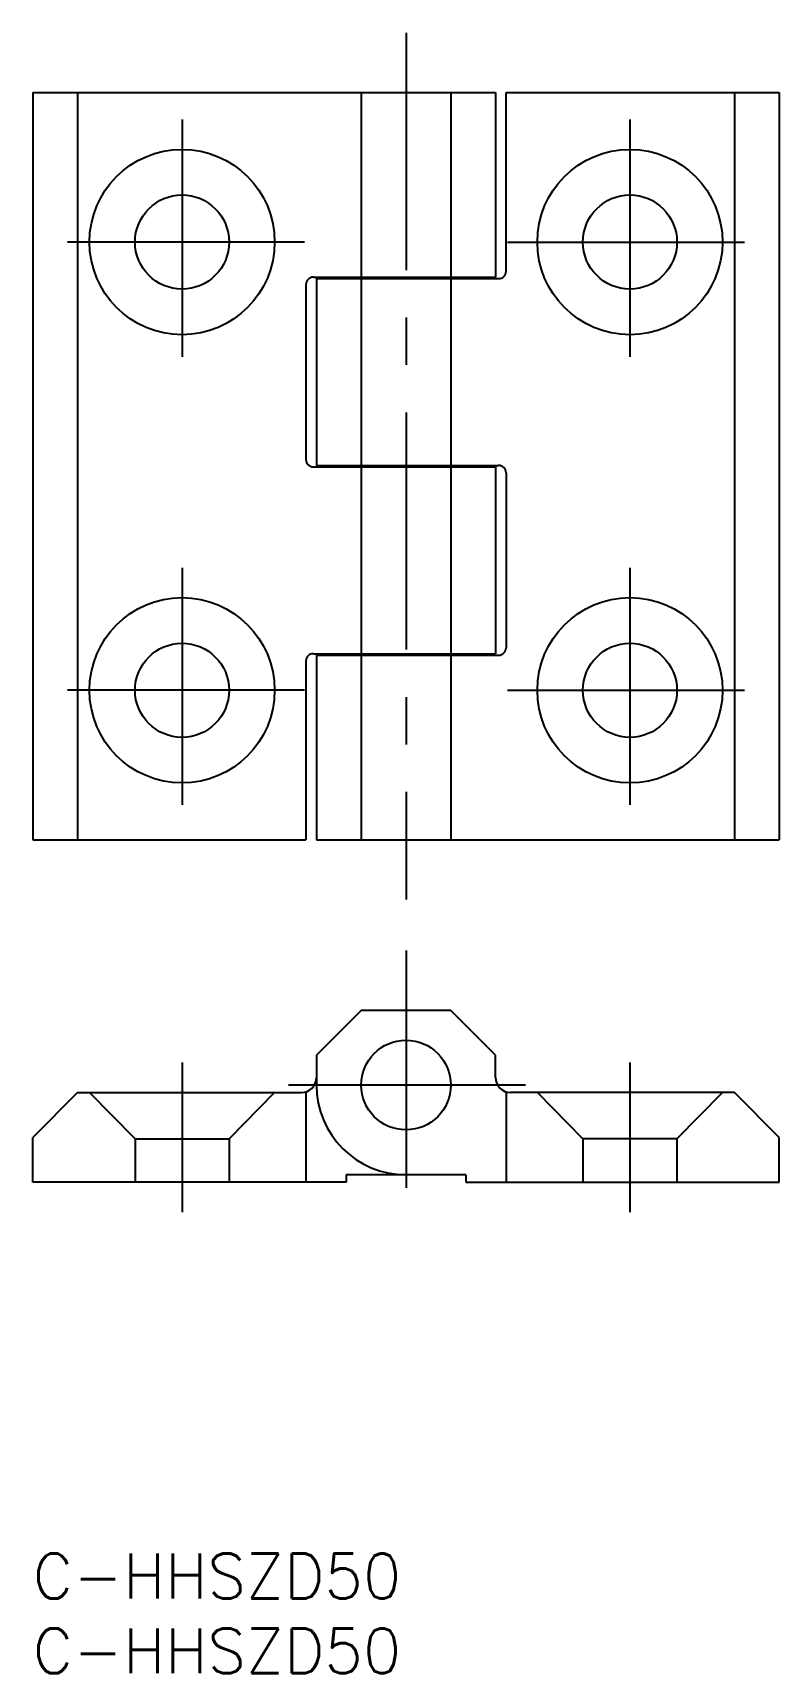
# Model space of a CAD drawing. Extents: x 0 to 50, y -8 to 102.
import ezdxf

# ---------------------------------------------------------------- set-up
doc = ezdxf.new("R2010")
doc.units = 0
doc.header["$LTSCALE"] = 0.5
doc.linetypes.add('CENTER', pattern=[50.8, 31.75, -6.35, 6.35, -6.35])
doc.linetypes.add('DASHED', pattern=[19.05, 12.7, -6.35])
doc.layers.get('0').update_dxf_attribs({"linetype": 'CONTINUOUS'})
doc.layers.add('CENTER', color=1, linetype='CENTER')
doc.styles.get("Standard").update_dxf_attribs({"font": 'txt.shx', "height": 3, "bigfont": 'bigfont.shx'})

# ---------------------------------------------------------------- blocks, each defined once
blk = doc.blocks.new('*U20')
at = {"color": 7, "linetype": 'CONTINUOUS'}
blk.add_text('C-HHSZD50', height=3, dxfattribs=at).set_placement((0, -3))
blk = doc.blocks.new('*U21')
at = {"color": 7, "linetype": 'CONTINUOUS'}
blk.add_text('C-HHSZD50', height=3, dxfattribs=at).set_placement((0, -8))

msp = doc.modelspace()

# ---------------------------------------------------------------- linework, layer by layer
at = {"color": 7, "linetype": 'CONTINUOUS'}
for p, q in [((0, 97.78), (31, 97.78)), ((0, 97.78), (0, 47.78)), ((3, 97.78), (3, 47.78)), ((22, 97.78), (22, 47.78)), ((28, 97.78), (28, 47.78)), ((31, 97.78), (31, 85.43)), ((31.7, 85.83), (31.7, 97.78)), ((31.7, 97.78), (50, 97.78)), ((47, 97.78), (47, 47.78)), ((50, 97.78), (50, 47.78)), ((18.3, 84.93), (18.3, 73.23)), ((18.8, 85.43), (31, 85.43)), ((19, 85.33), (19, 72.83)), ((19, 85.33), (31.2, 85.33)), ((18.8, 72.73), (31, 72.73)), ((19, 72.83), (31.2, 72.83)), ((31, 72.73), (31, 60.23)), ((31.7, 72.33), (31.7, 60.63)), ((18.3, 59.73), (18.3, 47.78)), ((18.8, 60.23), (31, 60.23)), ((19, 60.13), (31.2, 60.13)), ((19, 60.13), (19, 47.78)), ((0, 47.78), (18.3, 47.78)), ((19, 47.78), (50, 47.78)), ((22, 36.36), (19, 33.36)), ((28, 36.36), (22, 36.36)), ((31, 33.36), (28, 36.36)), ((19, 33.36), (19, 31.36)), ((31, 31.86), (31, 33.36)), ((3, 30.86), (0, 27.86)), ((3, 30.86), (18, 30.86)), ((18.3, 30.91), (18.3, 24.86)), ((47, 30.86), (32, 30.86)), ((50, 27.86), (47, 30.86)), ((0, 24.86), (0, 27.86)), ((50, 24.86), (50, 27.86)), ((21, 25.36), (21, 24.86)), ((29, 25.36), (21, 25.36)), ((29, 25.36), (29, 24.86)), ((21, 24.86), (0, 24.86)), ((29, 24.86), (50, 24.86))]:
    msp.add_line(p, q, dxfattribs=at)
at = {"color": 3, "linetype": 'DASHED'}
for p, q in [((6.85, 27.76), (3.8, 30.86)), ((13.15, 27.76), (16.2, 30.86)), ((31.7, 30.91), (31.7, 24.86)), ((36.85, 27.76), (33.8, 30.86)), ((43.15, 27.76), (46.2, 30.86)), ((6.85, 27.76), (6.85, 24.86)), ((6.85, 27.76), (13.15, 27.76)), ((13.15, 27.76), (13.15, 24.86)), ((43.15, 27.76), (36.85, 27.76)), ((36.85, 27.76), (36.85, 24.86)), ((43.15, 27.76), (43.15, 24.86))]:
    msp.add_line(p, q, dxfattribs=at)
at = {"color": 7, "linetype": 'CONTINUOUS'}
for centre, radius in [((10, 87.78), 6.2), ((40, 87.78), 6.2), ((10, 87.78), 3.15), ((40, 87.78), 3.15), ((10, 57.78), 6.2), ((40, 57.78), 6.2), ((10, 57.78), 3.15), ((40, 57.78), 3.15), ((25, 31.36), 3)]:
    msp.add_circle(centre, radius, dxfattribs=at)
for centre, radius, start, end in [((31.2, 85.83), 0.5, 270, 360), ((18.8, 84.93), 0.5, 90, 180), ((18.8, 73.23), 0.5, 180, 270), ((31.2, 72.33), 0.5, 0, 90), ((31.2, 60.63), 0.5, 270, 0), ((18.8, 59.73), 0.5, 90, 180), ((18, 31.86), 1, 270, 0), ((32, 31.86), 1, 180, 270), ((25, 31.36), 6, 180, 270)]:
    msp.add_arc(centre, radius, start, end, dxfattribs=at)
at = {"layer": 'CENTER', "color": 1, "linetype": 'CENTER'}
for p, q in [((25, 101.78), (25, 43.78)), ((10, 95.98), (10, 79.58)), ((40, 95.98), (40, 79.58)), ((18.2, 87.78), (1.8, 87.78)), ((31.8, 87.78), (48.2, 87.78)), ((10, 65.98), (10, 49.58)), ((40, 65.98), (40, 49.58)), ((18.2, 57.78), (1.8, 57.78)), ((31.8, 57.78), (48.2, 57.78)), ((25, 40.36), (25, 23.36)), ((10, 32.86), (10, 22.86)), ((40, 32.86), (40, 22.86)), ((33, 31.36), (17, 31.36))]:
    msp.add_line(p, q, dxfattribs=at)

# ---------------------------------------------------------------- block references
at = {"color": 7, "linetype": 'CONTINUOUS'}
for name in ['*U20', '*U21']:
    msp.add_blockref(name, (0, 0), dxfattribs=at)

doc.saveas('drawing.dxf')
